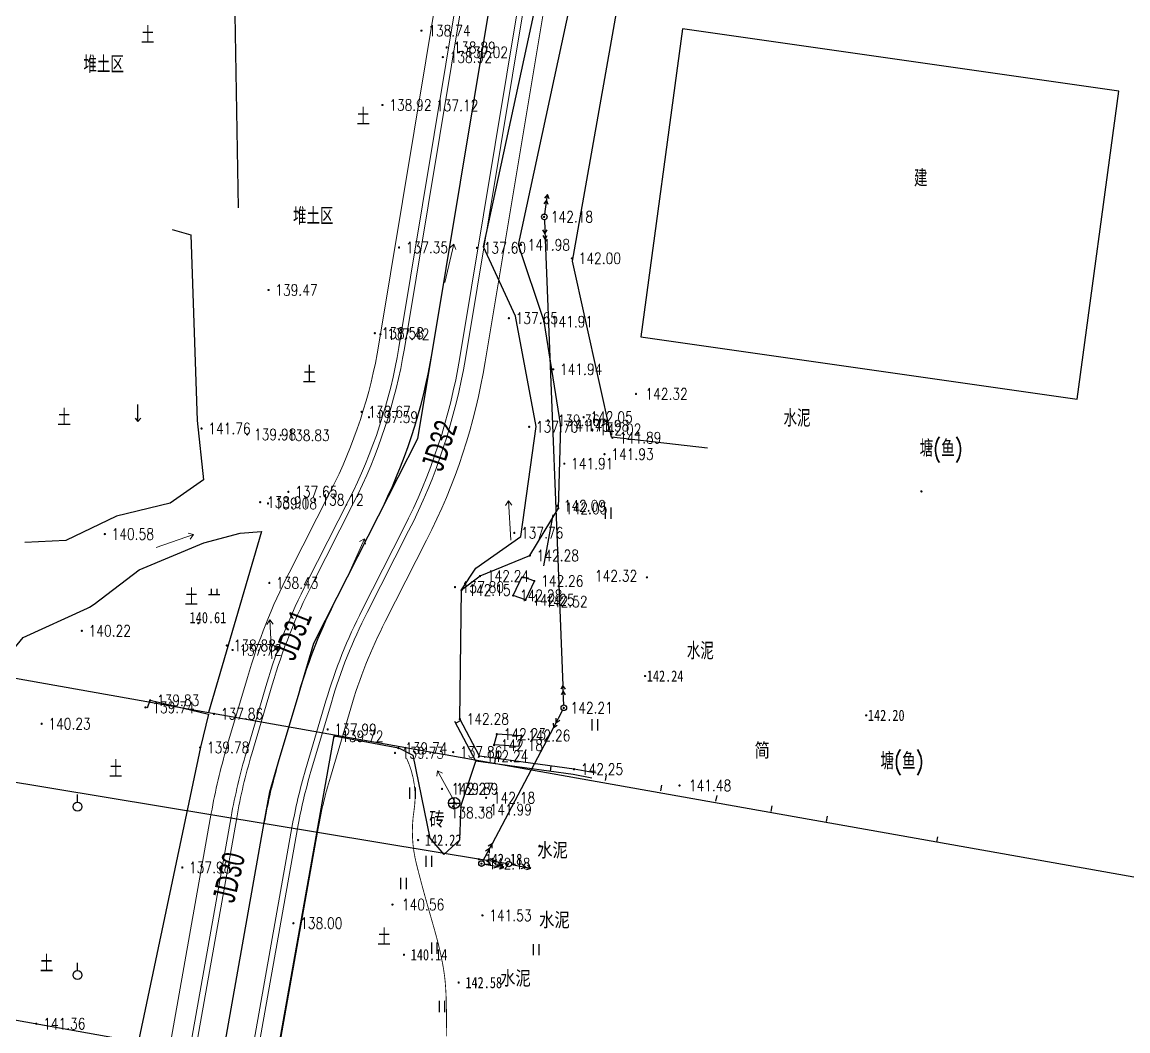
# Model space of a CAD drawing. Extents: x 529262 to 576451, y 2694391 to 2717535.
# Drawn here: x 562903.6 to 563002.1, y 2709711.1 to 2709801 of the extents above; entities that cross this region are included whole.
import ezdxf
from ezdxf.enums import TextEntityAlignment as Align
from ezdxf.xclip import XClip

# ---------------------------------------------------------------- set-up
doc = ezdxf.new("R2010")
doc.units = 0
doc.header["$XCLIPFRAME"] = 0
doc.linetypes.add('DASHED', pattern=[19.05, 12.7, -6.35])
for name, color, linetype in [('COMPONENT', 8, 'Continuous'), ('DGX', 8, 'Continuous'), ('DLSS', 4, 'Continuous'), ('DMTZ', 8, 'Continuous'), ('GCD', 8, 'Continuous'), ('GXYZ', 8, 'Continuous'), ('JMD', 8, 'Continuous'), ('PP-COM', 7, 'Continuous'), ('RD-中线', 40, 'Continuous'), ('RD-红线', 7, 'Continuous'), ('ZBTZ', 8, 'Continuous'), ('ZJ', 7, 'Continuous'), ('交点标注', 3, 'Continuous'), ('道路中线_04护管挡墙', 7, 'Continuous')]:
    doc.layers.add(name, color=color, linetype=linetype)
doc.layers.add('SXSS', color=5, linetype='Continuous', lineweight=0)
doc.styles.add('EICAD', font='fsdb_e.shx', dxfattribs={"width": 0.707, "height": 2, "bigfont": 'tjhzf.shx'})
doc.styles.add('HZ', font='rs.shx', dxfattribs={"width": 0.8, "bigfont": 'hztxt.shx'})
doc.styles.add('宋体', font='', dxfattribs={"width": 0.75})
doc.styles.get('宋体').set_extended_font_data('SimSun')
doc.linetypes.add('10421', pattern='A,2,[150,AAA.SHX,S=0.5,R=0,X=0,Y=0.5],1e-11', length=2)
doc.linetypes.add('10422', pattern='A,0.75,[150,AAA.SHX,S=0.5,R=0,X=0,Y=0.5],1.5,[177,AAA.SHX,S=1,R=0,X=0,Y=0.4],0.75', length=3)
doc.linetypes.add('1161', pattern='A,0,[149,AAA.SHX,S=0.15,R=0,X=0,Y=0],-1.6', length=1.6)

# ---------------------------------------------------------------- blocks, each defined once
blk = doc.blocks.new('A$C19FD0107')
at = {"layer": 'RD-中线', "color": 8, "linetype": 'Continuous'}
blk.add_lwpolyline([(-5280.166, 15276.46), (-7574.885, 15234.775, -0.04855), (-7632.827, 15239.353), (-9762.366, 15617.812)], format="xyb", dxfattribs=at)
at = {"layer": 'RD-红线', "color": 8, "linetype": 'Continuous', "flags": 128}
blk.add_lwpolyline([(-8162.672, 15363.987), (-7932.711, 15323.119)], dxfattribs=at)
blk = doc.blocks.new('GC200')
at = {"linetype": 'Continuous', "const_width": 0.2, "flags": 128}
blk.add_lwpolyline([(-0.1, 0, 1), (0.1, 0, 1)], format="xyb", close=True, dxfattribs=at)
blk = doc.blocks.new('gc170')
at = {"color": 8, "linetype": 'Continuous'}
blk.add_circle((0, 0), 0.5, dxfattribs=at)
blk = doc.blocks.new('gc013a')
at = {"linetype": 'Continuous'}
blk.add_line((0.5, 0), (4, 0), dxfattribs=at)
at = {"linetype": 'Continuous', "flags": 128}
for points in [[(2.31, -0.4), (3, 0), (2.31, 0.4)], [(3.31, -0.4), (4, 0), (3.31, 0.4)]]:
    blk.add_lwpolyline(points, dxfattribs=at)
blk = doc.blocks.new('gc086')
at = {"color": 8}
for p, q in [((0, 0), (7, 0)), ((7, 0), (6.18, 0.57)), ((7, 0), (6.18, -0.57))]:
    blk.add_line(p, q, dxfattribs=at)
blk = doc.blocks.new('gc121')
at = {"color": 8}
for p, q in [((-0.5, -1), (-0.5, 1)), ((0.5, -1), (0.5, 1))]:
    blk.add_line(p, q, dxfattribs=at)
blk = doc.blocks.new('gc120')
at = {"color": 8}
for p, q in [((0, 0), (0, 3)), ((-0.5, 0.6), (0, 0)), ((0, 0), (0.5, 0.6))]:
    blk.add_line(p, q, dxfattribs=at)
blk = doc.blocks.new('gc119')
at = {"color": 8}
for p, q in [((-1, 0), (1, 0)), ((-0.5, 1), (-0.5, 0)), ((0.5, 1), (0.5, 0))]:
    blk.add_line(p, q, dxfattribs=at)
blk = doc.blocks.new('gc125')
at = {"color": 8}
blk.add_line((0, 0.8), (0, 2.2), dxfattribs=at)
blk.add_circle((0, 0), 0.8, dxfattribs=at)
blk = doc.blocks.new('gcbj0102')
for p, q in [((-1, 0), (1, 0)), ((0, -1), (0, 1))]:
    blk.add_line(p, q)
blk.add_circle((0, 0), 1)

msp = doc.modelspace()

# ---------------------------------------------------------------- linework, layer by layer
at = {"layer": 'DGX', "linetype": 'Continuous', "const_width": 0.075, "flags": 128}
msp.add_lwpolyline([(562941.391, 2709710.663), (562941.404, 2709711.531), (562941.407, 2709712.342), (562941.402, 2709713.096), (562941.388, 2709713.793), (562941.364, 2709714.433), (562941.332, 2709715.015), (562941.291, 2709715.541), (562941.234, 2709716.054), (562941.155, 2709716.6), (562941.054, 2709717.18), (562940.932, 2709717.792), (562940.787, 2709718.438), (562940.62, 2709719.117), (562940.431, 2709719.829), (562940.221, 2709720.574), (562940.004, 2709721.325), (562939.796, 2709722.055), (562939.596, 2709722.764), (562939.406, 2709723.452), (562939.225, 2709724.118), (562939.054, 2709724.763), (562938.891, 2709725.387), (562938.737, 2709725.99), (562938.603, 2709726.583), (562938.499, 2709727.176), (562938.426, 2709727.769), (562938.383, 2709728.364), (562938.37, 2709728.958), (562938.388, 2709729.554), (562938.436, 2709730.15), (562938.514, 2709730.746), (562938.586, 2709731.342), (562938.613, 2709731.934), (562938.597, 2709732.524), (562938.536, 2709733.111), (562938.432, 2709733.695), (562938.283, 2709734.276), (562938.09, 2709734.854), (562937.853, 2709735.43)], dxfattribs=at)
at = {"layer": 'DLSS', "color": 8, "linetype": 'Continuous', "flags": 128}
msp.add_lwpolyline([(562964.645, 2709763.025), (562956.108, 2709764.012), (562952.643, 2709779.69), (562965.773, 2709854.025), (562970.131, 2709853.271), (562970.131, 2709853.271)], dxfattribs=at)
at = {"layer": 'DMTZ', "linetype": '10421', "flags": 128}
for points in [[(562942.748, 2709750.413), (562944.033, 2709752.358), (562948.034, 2709755.181), (562949.385, 2709764.973), (562947.547, 2709774.798), (562944.706, 2709780.971), (562949.412, 2709802.792), (562949.204, 2709813.164), (562952.975, 2709826.334), (562955.147, 2709836.789), (562953.537, 2709849.16), (562944.661, 2709881.716)], [(562942.748, 2709750.413), (562944.409, 2709751.664), (562948.845, 2709753.492), (562951.375, 2709757.691), (562951.587, 2709765.035), (562950.103, 2709774.322), (562947.813, 2709781.144), (562952.418, 2709802.502), (562952.212, 2709812.772), (562955.89, 2709825.615), (562958.187, 2709836.675), (562956.474, 2709849.837), (562950.754, 2709866.908)], [(562942.609, 2709738.931), (562942.748, 2709750.413)], [(562937.132, 2709736.339), (562938.404, 2709735.685), (562939.923, 2709728.294), (562941.166, 2709726.849), (562942.584, 2709728.159), (562942.712, 2709731.255), (562944.011, 2709735.158)]]:
    msp.add_lwpolyline(points, dxfattribs=at)
at = {"layer": 'DMTZ', "linetype": '10421'}
msp.add_lwpolyline([(562916.994, 2709782.499), (562918.651, 2709782.035), (562919.22, 2709765.513), (562919.757, 2709760.209), (562916.816, 2709758.152), (562912.013, 2709756.977), (562907.503, 2709754.821), (562903.867, 2709754.628)], dxfattribs=at)
at = {"layer": 'DMTZ', "linetype": '10421', "elevation": 139.164}
msp.add_lwpolyline([(562950.088, 2709752.568), (562950.911, 2709757.09)], dxfattribs=at)
at = {"layer": 'DMTZ', "linetype": '10421'}
msp.add_lwpolyline([(562909.046, 2709680.6), (562896.866, 2709682.397), (562893.041, 2709684.013), (562888.997, 2709693.173), (562887.314, 2709698.607), (562886.202, 2709705.891), (562887.963, 2709711.875), (562895.884, 2709723.815, 0.089694), (562896.307, 2709724.796), (562898.519, 2709734.334), (562900.693, 2709742.513), (562903.715, 2709746.179), (562909.456, 2709748.798, 0.056233), (562910.033, 2709749.144), (562914.029, 2709752.199), (562919.809, 2709754.598), (562923.03, 2709755.483), (562924.937, 2709755.626), (562920.224, 2709739.5)], format="xyb", dxfattribs=at)
at = {"layer": 'DMTZ', "linetype": '10422', "flags": 128}
for points in [[(562914.797, 2709739.925), (562915.034, 2709740.595), (562920.214, 2709739.36), (562919.49, 2709736.396), (562913.201, 2709706.567)], [(562925.495, 2709704.41), (562925.821, 2709706.113), (562931.42, 2709737.41), (562937.132, 2709736.339), (562937.132, 2709736.339)]]:
    msp.add_lwpolyline(points, dxfattribs=at)
at = {"layer": 'GXYZ', "linetype": 'Continuous'}
for p, q in [((562950.2, 2709781.636), (562951.779, 2709741.915)), ((562950.924, 2709738.148), (562945.466, 2709727.813)), ((562944.984, 2709726.331), (562897.798, 2709734.115))]:
    msp.add_line(p, q, dxfattribs=at)
at = {"layer": 'JMD', "linetype": 'Continuous'}
for p, q in [((562942.686, 2709738.784), (562942.242, 2709738.553)), ((562945.752, 2709735.424), (562945.684, 2709734.929)), ((562950.706, 2709734.746), (562950.638, 2709734.25)), ((562955.637, 2709733.93), (562955.546, 2709733.438)), ((562960.553, 2709733.014), (562960.461, 2709732.523)), ((562965.468, 2709732.099), (562965.377, 2709731.607)), ((562970.384, 2709731.183), (562970.292, 2709730.692)), ((562975.299, 2709730.268), (562975.208, 2709729.776)), ((562939.887, 2709728.369), (562939.83, 2709728.612)), ((562985.13, 2709728.437), (562985.039, 2709727.945)), ((562944.019, 2709715.384), (562944.009, 2709715.134))]:
    msp.add_line(p, q, dxfattribs=at)
at = {"layer": 'JMD', "linetype": 'Continuous', "flags": 128}
for points in [[(563001.279, 2709794.824), (562962.415, 2709800.372), (562958.714, 2709772.941), (562997.578, 2709767.393)], [(562949.248, 2709751.224), (562948.459, 2709749.544), (562947.359, 2709749.929), (562948.148, 2709751.609)], [(562945.653, 2709736.606), (562945.91, 2709737.584), (562948.082, 2709737.456), (562947.825, 2709736.478)]]:
    msp.add_lwpolyline(points, close=True, dxfattribs=at)
for points in [[(562954.364, 2709733.658), (562952.704, 2709733.967), (562944.011, 2709735.158), (562942.166, 2709738.7)], [(562954.738, 2709734.097), (562952.784, 2709734.461), (562944.335, 2709735.618), (562942.609, 2709738.931)]]:
    msp.add_lwpolyline(points, dxfattribs=at)
at = {"layer": 'ZBTZ', "linetype": '1161'}
msp.add_lwpolyline([(562922.876, 2709784.44), (562922.367, 2709815.475), (562917.237, 2709816.163), (562916.164, 2709813.786), (562914.153, 2709813.642)], dxfattribs=at)
at = {"layer": '交点标注', "linetype": 'DASHED'}
for p, q in [((562938.864, 2709763.903), (562940.127, 2709771.518)), ((562935.363, 2709757.024), (562938.864, 2709763.903)), ((562929.584, 2709745.668), (562931.672, 2709749.771)), ((562928.28, 2709741.252), (562929.584, 2709745.668)), ((562925.675, 2709732.428), (562926.464, 2709735.099)), ((562925.188, 2709729.686), (562925.675, 2709732.428))]:
    msp.add_line(p, q, dxfattribs=at)
at = {"layer": '道路中线_04护管挡墙', "color": 8, "lineweight": 0}
for points in [[(562913.318, 2709690.308), (562920.462, 2709730.525, -0.027831), (562921.86, 2709736.458), (562923.677, 2709742.611, -0.045947), (562927.394, 2709751.948), (562931.085, 2709759.201, 0.076735), (562935.392, 2709772.303), (562941.69, 2709810.265, 0.011542), (562941.984, 2709812.33), (562944.302, 2709831.846, 0.105391), (562942.576, 2709850.612), (562938.311, 2709864.313, -0.061824), (562935.917, 2709877.599), (562934.62, 2709901.246, -0.040068)], [(562915.091, 2709689.993), (562922.234, 2709730.21, -0.027831), (562923.586, 2709735.949), (562925.403, 2709742.101, -0.045947), (562928.999, 2709751.132), (562932.689, 2709758.384, 0.076735), (562937.168, 2709772.009), (562943.466, 2709809.97, 0.011542), (562943.771, 2709812.118), (562946.09, 2709831.634, 0.105391), (562944.294, 2709851.147), (562940.029, 2709864.848, -0.061824), (562937.714, 2709877.698), (562936.417, 2709901.345, -0.040068)], [(562915.583, 2709689.906), (562922.726, 2709730.123, -0.027831), (562924.066, 2709735.807), (562925.882, 2709741.96, -0.045947), (562929.444, 2709750.905), (562933.135, 2709758.158, 0.076735), (562937.661, 2709771.927), (562943.959, 2709809.888, 0.011542), (562944.268, 2709812.059), (562946.586, 2709831.575, 0.105391), (562944.772, 2709851.296), (562940.507, 2709864.997, -0.061824), (562938.213, 2709877.725), (562936.916, 2709901.372, -0.040068)], [(562920.506, 2709689.032), (562927.649, 2709729.248, -0.027831), (562928.861, 2709734.391), (562930.678, 2709740.544, -0.045947), (562933.9, 2709748.637), (562937.591, 2709755.89, 0.076735), (562942.594, 2709771.109), (562948.892, 2709809.07, 0.011542), (562949.233, 2709811.469), (562951.551, 2709830.985, 0.105391), (562949.546, 2709852.782), (562945.281, 2709866.483, -0.061824), (562943.206, 2709877.999), (562941.909, 2709901.646, -0.040068)], [(562920.998, 2709688.944), (562928.142, 2709729.161, -0.027831), (562929.341, 2709734.25), (562931.157, 2709740.402, -0.045947), (562934.346, 2709748.411), (562938.037, 2709755.663, 0.076735), (562943.087, 2709771.027), (562949.385, 2709808.988, 0.011542), (562949.729, 2709811.41), (562952.048, 2709830.926, 0.105391), (562950.023, 2709852.931), (562945.758, 2709866.631, -0.061824), (562943.705, 2709878.026), (562942.408, 2709901.674, -0.040068)], [(562922.77, 2709688.629), (562929.914, 2709728.846, -0.027831), (562931.067, 2709733.74), (562932.884, 2709739.893, -0.045947), (562935.95, 2709747.594), (562939.641, 2709754.847, 0.076735), (562944.863, 2709770.732), (562951.161, 2709808.693, 0.011542), (562951.517, 2709811.198), (562953.835, 2709830.714, 0.105391), (562951.742, 2709853.466), (562947.477, 2709867.166, -0.061824), (562945.502, 2709878.125), (562944.205, 2709901.772, -0.040068)]]:
    msp.add_lwpolyline(points, format="xyb", dxfattribs=at)
at = {"layer": '道路中线_04护管挡墙', "color": 1}
msp.add_lwpolyline([(562918.044, 2709689.469), (562925.188, 2709729.686, -0.027831), (562926.464, 2709735.099), (562928.28, 2709741.252, -0.045947), (562931.672, 2709749.771), (562935.363, 2709757.024, 0.076735), (562940.127, 2709771.518), (562946.425, 2709809.479, 0.011542), (562946.75, 2709811.764), (562949.069, 2709831.28, 0.105391), (562947.159, 2709852.039), (562942.894, 2709865.74, -0.061824), (562940.71, 2709877.862), (562939.413, 2709901.509, -0.040068)], format="xyb", dxfattribs=at)

# ---------------------------------------------------------------- block references
at = {"layer": 'COMPONENT', "linetype": 'Continuous', "xscale": 0.5, "yscale": 0.5}
msp.add_blockref('gcbj0102', (562942.092, 2709731.426), dxfattribs=at)
at = {"layer": 'GCD', "color": 3, "linetype": 'Continuous'}
ref = msp.add_blockref('GC200', (562939.18, 2709800.22, 138.742), dxfattribs=dict(at, xscale=0.5, yscale=0.5, zscale=0.5))
ref.add_attrib('height', '138.74', dxfattribs={"linetype": 'Continuous', "height": 1, "style": 'HZ', "width": 0.8}).set_placement((562939.78, 2709800.22, 138.742), align=Align.MIDDLE_LEFT)
ref = msp.add_blockref('GC200', (562941.424, 2709798.722, 138.894), dxfattribs=dict(at, xscale=0.5, yscale=0.5, zscale=0.5))
ref.add_attrib('height', '138.89', dxfattribs={"linetype": 'Continuous', "height": 1, "style": 'HZ', "width": 0.8}).set_placement((562942.024, 2709798.722, 138.894), align=Align.MIDDLE_LEFT)
ref = msp.add_blockref('GC200', (562942.52, 2709798.294, 137.024), dxfattribs=dict(at, xscale=0.5, yscale=0.5, zscale=0.5))
ref.add_attrib('height', '137.02', dxfattribs={"linetype": 'Continuous', "height": 1, "style": 'HZ', "width": 0.8}).set_placement((562943.12, 2709798.294, 137.024), align=Align.MIDDLE_LEFT)
ref = msp.add_blockref('GC200', (562941.084, 2709797.868, 138.92), dxfattribs=dict(at, xscale=0.5, yscale=0.5, zscale=0.5))
ref.add_attrib('height', '138.92', dxfattribs={"linetype": 'Continuous', "height": 1, "style": 'HZ', "width": 0.8}).set_placement((562941.684, 2709797.868, 138.92), align=Align.MIDDLE_LEFT)
ref = msp.add_blockref('GC200', (562935.707, 2709793.599, 138.916), dxfattribs=dict(at, xscale=0.5, yscale=0.5, zscale=0.5))
ref.add_attrib('height', '138.92', dxfattribs={"linetype": 'Continuous', "height": 1, "style": 'HZ', "width": 0.8}).set_placement((562936.307, 2709793.599, 138.916), align=Align.MIDDLE_LEFT)
at = {"layer": 'GCD', "linetype": 'Continuous'}
ref = msp.add_blockref('GC200', (562939.873, 2709793.558, 137.12), dxfattribs=dict(at, xscale=0.5, yscale=0.5, zscale=0.5))
ref.add_attrib('height', '137.12', dxfattribs={"linetype": 'Continuous', "height": 1, "style": 'HZ', "width": 0.8}).set_placement((562940.473, 2709793.558, 137.12), align=Align.MIDDLE_LEFT)
at = {"layer": 'GCD', "color": 3, "linetype": 'Continuous'}
ref = msp.add_blockref('GC200', (562950.097, 2709783.638, 142.184), dxfattribs=dict(at, xscale=0.5, yscale=0.5, zscale=0.5))
ref.add_attrib('height', '142.18', dxfattribs={"linetype": 'Continuous', "height": 1, "style": 'HZ', "width": 0.8}).set_placement((562950.697, 2709783.638, 142.184), align=Align.MIDDLE_LEFT)
at = {"layer": 'GCD', "linetype": 'Continuous'}
ref = msp.add_blockref('GC200', (562937.183, 2709780.91, 137.35), dxfattribs=dict(at, xscale=0.5, yscale=0.5, zscale=0.5))
ref.add_attrib('height', '137.35', dxfattribs={"linetype": 'Continuous', "height": 1, "style": 'HZ', "width": 0.8}).set_placement((562937.783, 2709780.91, 137.35), align=Align.MIDDLE_LEFT)
ref = msp.add_blockref('GC200', (562944.125, 2709780.877, 137.6), dxfattribs=dict(at, xscale=0.5, yscale=0.5, zscale=0.5))
ref.add_attrib('height', '137.60', dxfattribs={"linetype": 'Continuous', "height": 1, "style": 'HZ', "width": 0.8}).set_placement((562944.725, 2709780.877, 137.6), align=Align.MIDDLE_LEFT)
at = {"layer": 'GCD', "color": 3, "linetype": 'Continuous'}
ref = msp.add_blockref('GC200', (562948.038, 2709781.143, 141.98), dxfattribs=dict(at, xscale=0.5, yscale=0.5, zscale=0.5))
ref.add_attrib('height', '141.98', dxfattribs={"linetype": 'Continuous', "height": 1, "style": 'HZ', "width": 0.8}).set_placement((562948.638, 2709781.143, 141.98), align=Align.MIDDLE_LEFT)
ref = msp.add_blockref('GC200', (562952.578, 2709779.944, 141.998), dxfattribs=dict(at, xscale=0.5, yscale=0.5, zscale=0.5))
ref.add_attrib('height', '142.00', dxfattribs={"linetype": 'Continuous', "height": 1, "style": 'HZ', "width": 0.8}).set_placement((562953.178, 2709779.944, 141.998), align=Align.MIDDLE_LEFT)
ref = msp.add_blockref('GC200', (562925.563, 2709777.124, 139.468), dxfattribs=dict(at, xscale=0.5, yscale=0.5, zscale=0.5))
ref.add_attrib('height', '139.47', dxfattribs={"linetype": 'Continuous', "height": 1, "style": 'HZ', "width": 0.8}).set_placement((562926.163, 2709777.124, 139.468), align=Align.MIDDLE_LEFT)
at = {"layer": 'GCD', "linetype": 'Continuous'}
ref = msp.add_blockref('GC200', (562946.967, 2709774.612, 137.65), dxfattribs=dict(at, xscale=0.5, yscale=0.5, zscale=0.5))
ref.add_attrib('height', '137.65', dxfattribs={"linetype": 'Continuous', "height": 1, "style": 'HZ', "width": 0.8}).set_placement((562947.567, 2709774.612, 137.65), align=Align.MIDDLE_LEFT)
at = {"layer": 'GCD', "color": 3, "linetype": 'Continuous'}
ref = msp.add_blockref('GC200', (562950.091, 2709774.306, 141.911), dxfattribs=dict(at, xscale=0.5, yscale=0.5, zscale=0.5))
ref.add_attrib('height', '141.91', dxfattribs={"linetype": 'Continuous', "height": 1, "style": 'HZ', "width": 0.8}).set_placement((562950.691, 2709774.306, 141.911), align=Align.MIDDLE_LEFT)
ref = msp.add_blockref('GC200', (562935.026, 2709773.278, 138.581), dxfattribs=dict(at, xscale=0.5, yscale=0.5, zscale=0.5))
ref.add_attrib('height', '138.58', dxfattribs={"linetype": 'Continuous', "height": 1, "style": 'HZ', "width": 0.8}).set_placement((562935.626, 2709773.278, 138.581), align=Align.MIDDLE_LEFT)
at = {"layer": 'GCD', "linetype": 'Continuous'}
ref = msp.add_blockref('GC200', (562935.525, 2709773.179, 137.42), dxfattribs=dict(at, xscale=0.5, yscale=0.5, zscale=0.5))
ref.add_attrib('height', '137.42', dxfattribs={"linetype": 'Continuous', "height": 1, "style": 'HZ', "width": 0.8}).set_placement((562936.125, 2709773.179, 137.42), align=Align.MIDDLE_LEFT)
at = {"layer": 'GCD', "color": 3, "linetype": 'Continuous'}
ref = msp.add_blockref('GC200', (562950.912, 2709770.063, 141.941), dxfattribs=dict(at, xscale=0.5, yscale=0.5, zscale=0.5))
ref.add_attrib('height', '141.94', dxfattribs={"linetype": 'Continuous', "height": 1, "style": 'HZ', "width": 0.8}).set_placement((562951.512, 2709770.063, 141.941), align=Align.MIDDLE_LEFT)
at = {"layer": 'GCD', "linetype": 'Continuous', "xscale": 0.5, "yscale": 0.5}
for p in [(562958.285, 2709767.869, 142.323), (562950.451, 2709765.514, 139.359), (562959.259, 2709751.531, 142.322), (562949.36, 2709749.368, 142.522), (562941.013, 2709732.692, 142.27), (562949.702, 2709727.624, 142.252), (562936.599, 2709722.389, 140.556)]:
    msp.add_blockref('GC200', p, dxfattribs=at)
at = {"layer": 'GCD', "color": 3, "linetype": 'Continuous'}
ref = msp.add_blockref('GC200', (562933.85, 2709766.266, 138.673), dxfattribs=dict(at, xscale=0.5, yscale=0.5, zscale=0.5))
ref.add_attrib('height', '138.67', dxfattribs={"linetype": 'Continuous', "height": 1, "style": 'HZ', "width": 0.8}).set_placement((562934.45, 2709766.266, 138.673), align=Align.MIDDLE_LEFT)
ref = msp.add_blockref('GC200', (562934.508, 2709765.792, 137.588), dxfattribs=dict(at, xscale=0.5, yscale=0.5, zscale=0.5))
ref.add_attrib('height', '137.59', dxfattribs={"linetype": 'Continuous', "height": 1, "style": 'HZ', "width": 0.8}).set_placement((562935.108, 2709765.792, 137.588), align=Align.MIDDLE_LEFT)
ref = msp.add_blockref('GC200', (562953.626, 2709765.796, 142.052), dxfattribs=dict(at, xscale=0.5, yscale=0.5, zscale=0.5))
ref.add_attrib('height', '142.05', dxfattribs={"linetype": 'Continuous', "height": 1, "style": 'HZ', "width": 0.8}).set_placement((562954.226, 2709765.796, 142.052), align=Align.MIDDLE_LEFT)
ref = msp.add_blockref('GC200', (562919.6, 2709764.787, 141.761), dxfattribs=dict(at, xscale=0.5, yscale=0.5, zscale=0.5))
ref.add_attrib('height', '141.76', dxfattribs={"linetype": 'Continuous', "height": 1, "style": 'HZ', "width": 0.8}).set_placement((562920.2, 2709764.787, 141.761), align=Align.MIDDLE_LEFT)
at = {"layer": 'GCD', "linetype": 'Continuous'}
ref = msp.add_blockref('GC200', (562948.771, 2709764.932, 137.7), dxfattribs=dict(at, xscale=0.5, yscale=0.5, zscale=0.5))
ref.add_attrib('height', '137.70', dxfattribs={"linetype": 'Continuous', "height": 1, "style": 'HZ', "width": 0.8}).set_placement((562949.371, 2709764.932, 137.7), align=Align.MIDDLE_LEFT)
at = {"layer": 'GCD', "color": 3, "linetype": 'Continuous'}
ref = msp.add_blockref('GC200', (562951.581, 2709765.029, 141.754), dxfattribs=dict(at, xscale=0.5, yscale=0.5, zscale=0.5))
ref.add_attrib('height', '141.75', dxfattribs={"linetype": 'Continuous', "height": 1, "style": 'HZ', "width": 0.8}).set_placement((562952.181, 2709765.029, 141.754), align=Align.MIDDLE_LEFT)
ref = msp.add_blockref('GC200', (562953.317, 2709765.043, 141.979), dxfattribs=dict(at, xscale=0.5, yscale=0.5, zscale=0.5))
ref.add_attrib('height', '141.98', dxfattribs={"linetype": 'Continuous', "height": 1, "style": 'HZ', "width": 0.8}).set_placement((562953.917, 2709765.043, 141.979), align=Align.MIDDLE_LEFT)
ref = msp.add_blockref('GC200', (562954.393, 2709764.693, 142.021), dxfattribs=dict(at, xscale=0.5, yscale=0.5, zscale=0.5))
ref.add_attrib('height', '142.02', dxfattribs={"linetype": 'Continuous', "height": 1, "style": 'HZ', "width": 0.8}).set_placement((562954.993, 2709764.693, 142.021), align=Align.MIDDLE_LEFT)
at = {"layer": 'GCD', "linetype": 'Continuous'}
ref = msp.add_blockref('GC200', (562923.663, 2709764.262, 139.984), dxfattribs=dict(at, xscale=0.5, yscale=0.5, zscale=0.5))
ref.add_attrib('height', '139.98', dxfattribs={"linetype": 'Continuous', "height": 1, "style": 'HZ', "width": 0.8}).set_placement((562924.263, 2709764.262, 139.984), align=Align.MIDDLE_LEFT)
at = {"layer": 'GCD', "color": 3, "linetype": 'Continuous'}
ref = msp.add_blockref('GC200', (562926.645, 2709764.185, 138.833), dxfattribs=dict(at, xscale=0.5, yscale=0.5, zscale=0.5))
ref.add_attrib('height', '138.83', dxfattribs={"linetype": 'Continuous', "height": 1, "style": 'HZ', "width": 0.8}).set_placement((562927.245, 2709764.185, 138.833), align=Align.MIDDLE_LEFT)
ref = msp.add_blockref('GC200', (562956.181, 2709763.968, 141.893), dxfattribs=dict(at, xscale=0.5, yscale=0.5, zscale=0.5))
ref.add_attrib('height', '141.89', dxfattribs={"linetype": 'Continuous', "height": 1, "style": 'HZ', "width": 0.8}).set_placement((562956.781, 2709763.968, 141.893), align=Align.MIDDLE_LEFT)
ref = msp.add_blockref('GC200', (562951.904, 2709761.657, 141.905), dxfattribs=dict(at, xscale=0.5, yscale=0.5, zscale=0.5))
ref.add_attrib('height', '141.91', dxfattribs={"linetype": 'Continuous', "height": 1, "style": 'HZ', "width": 0.8}).set_placement((562952.504, 2709761.657, 141.905), align=Align.MIDDLE_LEFT)
ref = msp.add_blockref('GC200', (562955.485, 2709762.505, 141.932), dxfattribs=dict(at, xscale=0.5, yscale=0.5, zscale=0.5))
ref.add_attrib('height', '141.93', dxfattribs={"linetype": 'Continuous', "height": 1, "style": 'HZ', "width": 0.8}).set_placement((562956.085, 2709762.505, 141.932), align=Align.MIDDLE_LEFT)
at = {"layer": 'GCD', "linetype": 'Continuous'}
ref = msp.add_blockref('GC200', (562927.328, 2709759.149, 137.65), dxfattribs=dict(at, xscale=0.5, yscale=0.5, zscale=0.5))
ref.add_attrib('height', '137.65', dxfattribs={"linetype": 'Continuous', "height": 1, "style": 'HZ', "width": 0.8}).set_placement((562927.928, 2709759.149, 137.65), align=Align.MIDDLE_LEFT)
at = {"layer": 'GCD', "linetype": 'Continuous', "xscale": 0.5, "yscale": 0.5, "zscale": 0.5}
for p in [(562983.7, 2709759.187, 141.482), (562962.155, 2709732.997, 141.482)]:
    msp.add_blockref('GC200', p, dxfattribs=at)
at = {"layer": 'GCD', "color": 3, "linetype": 'Continuous'}
ref = msp.add_blockref('GC200', (562924.821, 2709758.227, 138.914), dxfattribs=dict(at, xscale=0.5, yscale=0.5, zscale=0.5))
ref.add_attrib('height', '138.91', dxfattribs={"linetype": 'Continuous', "height": 1, "style": 'HZ', "width": 0.8}).set_placement((562925.421, 2709758.227, 138.914), align=Align.MIDDLE_LEFT)
ref = msp.add_blockref('GC200', (562925.513, 2709758.115, 139.079), dxfattribs=dict(at, xscale=0.5, yscale=0.5, zscale=0.5))
ref.add_attrib('height', '139.08', dxfattribs={"linetype": 'Continuous', "height": 1, "style": 'HZ', "width": 0.8}).set_placement((562926.113, 2709758.115, 139.079), align=Align.MIDDLE_LEFT)
at = {"layer": 'GCD', "linetype": 'Continuous'}
ref = msp.add_blockref('GC200', (562929.67, 2709758.439, 138.123), dxfattribs=dict(at, xscale=0.5, yscale=0.5, zscale=0.5))
ref.add_attrib('height', '138.12', dxfattribs={"linetype": 'Continuous', "height": 1, "style": 'HZ', "width": 0.8}).set_placement((562930.27, 2709758.439, 138.123), align=Align.MIDDLE_LEFT)
at = {"layer": 'GCD', "color": 3, "linetype": 'Continuous'}
ref = msp.add_blockref('GC200', (562951.245, 2709757.907, 142.088), dxfattribs=dict(at, xscale=0.5, yscale=0.5, zscale=0.5))
ref.add_attrib('height', '142.09', dxfattribs={"linetype": 'Continuous', "height": 1, "style": 'HZ', "width": 0.8}).set_placement((562951.845, 2709757.907, 142.088), align=Align.MIDDLE_LEFT)
ref = msp.add_blockref('GC200', (562951.363, 2709757.675, 142.045), dxfattribs=dict(at, xscale=0.5, yscale=0.5, zscale=0.5))
ref.add_attrib('height', '142.05', dxfattribs={"linetype": 'Continuous', "height": 1, "style": 'HZ', "width": 0.8}).set_placement((562951.963, 2709757.675, 142.045), align=Align.MIDDLE_LEFT)
at = {"layer": 'GCD', "linetype": 'Continuous'}
ref = msp.add_blockref('GC200', (562910.986, 2709755.389, 140.582), dxfattribs=dict(at, xscale=0.5, yscale=0.5, zscale=0.5))
ref.add_attrib('height', '140.58', dxfattribs={"linetype": 'Continuous', "height": 1, "style": 'HZ', "width": 0.8}).set_placement((562911.586, 2709755.389, 140.582), align=Align.MIDDLE_LEFT)
ref = msp.add_blockref('GC200', (562947.447, 2709755.494, 137.76), dxfattribs=dict(at, xscale=0.5, yscale=0.5, zscale=0.5))
ref.add_attrib('height', '137.76', dxfattribs={"linetype": 'Continuous', "height": 1, "style": 'HZ', "width": 0.8}).set_placement((562948.047, 2709755.494, 137.76), align=Align.MIDDLE_LEFT)
at = {"layer": 'GCD', "color": 3, "linetype": 'Continuous'}
ref = msp.add_blockref('GC200', (562948.833, 2709753.476, 142.275), dxfattribs=dict(at, xscale=0.5, yscale=0.5, zscale=0.5))
ref.add_attrib('height', '142.28', dxfattribs={"linetype": 'Continuous', "height": 1, "style": 'HZ', "width": 0.8}).set_placement((562949.433, 2709753.476, 142.275), align=Align.MIDDLE_LEFT)
ref = msp.add_blockref('GC200', (562925.633, 2709751.037, 138.425), dxfattribs=dict(at, xscale=0.5, yscale=0.5, zscale=0.5))
ref.add_attrib('height', '138.43', dxfattribs={"linetype": 'Continuous', "height": 1, "style": 'HZ', "width": 0.8}).set_placement((562926.233, 2709751.037, 138.425), align=Align.MIDDLE_LEFT)
ref = msp.add_blockref('GC200', (562944.397, 2709751.648, 142.235), dxfattribs=dict(at, xscale=0.5, yscale=0.5, zscale=0.5))
ref.add_attrib('height', '142.24', dxfattribs={"linetype": 'Continuous', "height": 1, "style": 'HZ', "width": 0.8}).set_placement((562944.997, 2709751.648, 142.235), align=Align.MIDDLE_LEFT)
ref = msp.add_blockref('GC200', (562949.236, 2709751.208, 142.264), dxfattribs=dict(at, xscale=0.5, yscale=0.5, zscale=0.5))
ref.add_attrib('height', '142.26', dxfattribs={"linetype": 'Continuous', "height": 1, "style": 'HZ', "width": 0.8}).set_placement((562949.836, 2709751.208, 142.264), align=Align.MIDDLE_LEFT)
at = {"layer": 'GCD', "linetype": 'Continuous'}
ref = msp.add_blockref('GC200', (562942.167, 2709750.666, 137.8), dxfattribs=dict(at, xscale=0.5, yscale=0.5, zscale=0.5))
ref.add_attrib('height', '137.80', dxfattribs={"linetype": 'Continuous', "height": 1, "style": 'HZ', "width": 0.8}).set_placement((562942.767, 2709750.666, 137.8), align=Align.MIDDLE_LEFT)
at = {"layer": 'GCD', "color": 3, "linetype": 'Continuous'}
ref = msp.add_blockref('GC200', (562942.745, 2709750.394, 142.148), dxfattribs=dict(at, xscale=0.5, yscale=0.5, zscale=0.5))
ref.add_attrib('height', '142.15', dxfattribs={"linetype": 'Continuous', "height": 1, "style": 'HZ', "width": 0.8}).set_placement((562943.345, 2709750.394, 142.148), align=Align.MIDDLE_LEFT)
ref = msp.add_blockref('GC200', (562947.347, 2709749.913, 142.278), dxfattribs=dict(at, xscale=0.5, yscale=0.5, zscale=0.5))
ref.add_attrib('height', '142.28', dxfattribs={"linetype": 'Continuous', "height": 1, "style": 'HZ', "width": 0.8}).set_placement((562947.947, 2709749.913, 142.278), align=Align.MIDDLE_LEFT)
ref = msp.add_blockref('GC200', (562948.447, 2709749.528, 142.252), dxfattribs=dict(at, xscale=0.5, yscale=0.5, zscale=0.5))
ref.add_attrib('height', '142.25', dxfattribs={"linetype": 'Continuous', "height": 1, "style": 'HZ', "width": 0.8}).set_placement((562949.047, 2709749.528, 142.252), align=Align.MIDDLE_LEFT)
at = {"layer": 'GCD', "linetype": 'Continuous'}
ref = msp.add_blockref('GC200', (562919.305, 2709747.45, 140.61), dxfattribs=dict(at, xscale=0.5, yscale=0.5, zscale=0.5))
ref.add_attrib('height', '140.61', dxfattribs={"linetype": 'Continuous', "height": 1, "style": '宋体', "width": 0.8}).set_placement((562918.533, 2709747.948, 140.61), align=Align.MIDDLE_LEFT)
at = {"layer": 'GCD', "color": 3, "linetype": 'Continuous'}
ref = msp.add_blockref('GC200', (562908.939, 2709746.77, 140.216), dxfattribs=dict(at, xscale=0.5, yscale=0.5, zscale=0.5))
ref.add_attrib('height', '140.22', dxfattribs={"linetype": 'Continuous', "height": 1, "style": 'HZ', "width": 0.8}).set_placement((562909.539, 2709746.77, 140.216), align=Align.MIDDLE_LEFT)
ref = msp.add_blockref('GC200', (562921.846, 2709745.468, 138.875), dxfattribs=dict(at, xscale=0.5, yscale=0.5, zscale=0.5))
ref.add_attrib('height', '138.88', dxfattribs={"linetype": 'Continuous', "height": 1, "style": 'HZ', "width": 0.8}).set_placement((562922.446, 2709745.468, 138.875), align=Align.MIDDLE_LEFT)
at = {"layer": 'GCD', "linetype": 'Continuous'}
ref = msp.add_blockref('GC200', (562922.358, 2709745.066, 137.72), dxfattribs=dict(at, xscale=0.5, yscale=0.5, zscale=0.5))
ref.add_attrib('height', '137.72', dxfattribs={"linetype": 'Continuous', "height": 1, "style": 'HZ', "width": 0.8}).set_placement((562922.958, 2709745.066, 137.72), align=Align.MIDDLE_LEFT)
ref = msp.add_blockref('GC200', (562959.095, 2709742.744, 142.24), dxfattribs=dict(at, xscale=0.5, yscale=0.5, zscale=0.5))
ref.add_attrib('height', '142.24', dxfattribs={"linetype": 'Continuous', "height": 1, "style": '宋体', "width": 0.8}).set_placement((562959.245, 2709742.744, 142.24), align=Align.MIDDLE_LEFT)
at = {"layer": 'GCD', "color": 3, "linetype": 'Continuous'}
ref = msp.add_blockref('GC200', (562915.022, 2709740.579, 139.831), dxfattribs=dict(at, xscale=0.5, yscale=0.5, zscale=0.5))
ref.add_attrib('height', '139.83', dxfattribs={"linetype": 'Continuous', "height": 1, "style": 'HZ', "width": 0.8}).set_placement((562915.622, 2709740.579, 139.831), align=Align.MIDDLE_LEFT)
ref = msp.add_blockref('GC200', (562914.607, 2709739.952, 139.742), dxfattribs=dict(at, xscale=0.5, yscale=0.5, zscale=0.5))
ref.add_attrib('height', '139.74', dxfattribs={"linetype": 'Continuous', "height": 1, "style": 'HZ', "width": 0.8}).set_placement((562915.207, 2709739.952, 139.742), align=Align.MIDDLE_LEFT)
at = {"layer": 'GCD', "linetype": 'Continuous'}
ref = msp.add_blockref('GC200', (562920.715, 2709739.373, 137.86), dxfattribs=dict(at, xscale=0.5, yscale=0.5, zscale=0.5))
ref.add_attrib('height', '137.86', dxfattribs={"linetype": 'Continuous', "height": 1, "style": 'HZ', "width": 0.8}).set_placement((562921.315, 2709739.373, 137.86), align=Align.MIDDLE_LEFT)
at = {"layer": 'GCD', "color": 3, "linetype": 'Continuous'}
ref = msp.add_blockref('GC200', (562951.852, 2709739.908, 142.209), dxfattribs=dict(at, xscale=0.5, yscale=0.5, zscale=0.5))
ref.add_attrib('height', '142.21', dxfattribs={"linetype": 'Continuous', "height": 1, "style": 'HZ', "width": 0.8}).set_placement((562952.452, 2709739.908, 142.209), align=Align.MIDDLE_LEFT)
at = {"layer": 'GCD', "linetype": 'Continuous'}
ref = msp.add_blockref('GC200', (562978.787, 2709739.245, 142.2), dxfattribs=dict(at, xscale=0.5, yscale=0.5, zscale=0.5))
ref.add_attrib('height', '142.20', dxfattribs={"linetype": 'Continuous', "height": 1, "style": '宋体', "width": 0.8}).set_placement((562978.937, 2709739.245, 142.2), align=Align.MIDDLE_LEFT)
at = {"layer": 'GCD', "color": 3, "linetype": 'Continuous'}
ref = msp.add_blockref('GC200', (562905.357, 2709738.49, 140.227), dxfattribs=dict(at, xscale=0.5, yscale=0.5, zscale=0.5))
ref.add_attrib('height', '140.23', dxfattribs={"linetype": 'Continuous', "height": 1, "style": 'HZ', "width": 0.8}).set_placement((562905.957, 2709738.49, 140.227), align=Align.MIDDLE_LEFT)
ref = msp.add_blockref('GC200', (562942.597, 2709738.915, 142.282), dxfattribs=dict(at, xscale=0.5, yscale=0.5, zscale=0.5))
ref.add_attrib('height', '142.28', dxfattribs={"linetype": 'Continuous', "height": 1, "style": 'HZ', "width": 0.8}).set_placement((562943.197, 2709738.915, 142.282), align=Align.MIDDLE_LEFT)
ref = msp.add_blockref('GC200', (562930.83, 2709737.989, 137.99), dxfattribs=dict(at, xscale=0.5, yscale=0.5, zscale=0.5))
ref.add_attrib('height', '137.99', dxfattribs={"linetype": 'Continuous', "height": 1, "style": 'HZ', "width": 0.8}).set_placement((562931.43, 2709737.989, 137.99), align=Align.MIDDLE_LEFT)
ref = msp.add_blockref('GC200', (562931.429, 2709737.376, 139.718), dxfattribs=dict(at, xscale=0.5, yscale=0.5, zscale=0.5))
ref.add_attrib('height', '139.72', dxfattribs={"linetype": 'Continuous', "height": 1, "style": 'HZ', "width": 0.8}).set_placement((562932.029, 2709737.376, 139.718), align=Align.MIDDLE_LEFT)
ref = msp.add_blockref('GC200', (562945.898, 2709737.568, 142.23), dxfattribs=dict(at, xscale=0.5, yscale=0.5, zscale=0.5))
ref.add_attrib('height', '142.23', dxfattribs={"linetype": 'Continuous', "height": 1, "style": 'HZ', "width": 0.8}).set_placement((562946.498, 2709737.568, 142.23), align=Align.MIDDLE_LEFT)
ref = msp.add_blockref('GC200', (562948.07, 2709737.44, 142.257), dxfattribs=dict(at, xscale=0.5, yscale=0.5, zscale=0.5))
ref.add_attrib('height', '142.26', dxfattribs={"linetype": 'Continuous', "height": 1, "style": 'HZ', "width": 0.8}).set_placement((562948.67, 2709737.44, 142.257), align=Align.MIDDLE_LEFT)
ref = msp.add_blockref('GC200', (562919.478, 2709736.38, 139.783), dxfattribs=dict(at, xscale=0.5, yscale=0.5, zscale=0.5))
ref.add_attrib('height', '139.78', dxfattribs={"linetype": 'Continuous', "height": 1, "style": 'HZ', "width": 0.8}).set_placement((562920.078, 2709736.38, 139.783), align=Align.MIDDLE_LEFT)
ref = msp.add_blockref('GC200', (562937.12, 2709736.323, 139.735), dxfattribs=dict(at, xscale=0.5, yscale=0.5, zscale=0.5))
ref.add_attrib('height', '139.74', dxfattribs={"linetype": 'Continuous', "height": 1, "style": 'HZ', "width": 0.8}).set_placement((562937.72, 2709736.323, 139.735), align=Align.MIDDLE_LEFT)
ref = msp.add_blockref('GC200', (562945.641, 2709736.59, 142.184), dxfattribs=dict(at, xscale=0.5, yscale=0.5, zscale=0.5))
ref.add_attrib('height', '142.18', dxfattribs={"linetype": 'Continuous', "height": 1, "style": 'HZ', "width": 0.8}).set_placement((562946.241, 2709736.59, 142.184), align=Align.MIDDLE_LEFT)
ref = msp.add_blockref('GC200', (562936.824, 2709735.896, 139.728), dxfattribs=dict(at, xscale=0.5, yscale=0.5, zscale=0.5))
ref.add_attrib('height', '139.73', dxfattribs={"linetype": 'Continuous', "height": 1, "style": 'HZ', "width": 0.8}).set_placement((562937.424, 2709735.896, 139.728), align=Align.MIDDLE_LEFT)
at = {"layer": 'GCD', "linetype": 'Continuous'}
ref = msp.add_blockref('GC200', (562942.005, 2709735.971, 137.86), dxfattribs=dict(at, xscale=0.5, yscale=0.5, zscale=0.5))
ref.add_attrib('height', '137.86', dxfattribs={"linetype": 'Continuous', "height": 1, "style": 'HZ', "width": 0.8}).set_placement((562942.605, 2709735.971, 137.86), align=Align.MIDDLE_LEFT)
at = {"layer": 'GCD', "color": 3, "linetype": 'Continuous'}
ref = msp.add_blockref('GC200', (562944.323, 2709735.602, 142.238), dxfattribs=dict(at, xscale=0.5, yscale=0.5, zscale=0.5))
ref.add_attrib('height', '142.24', dxfattribs={"linetype": 'Continuous', "height": 1, "style": 'HZ', "width": 0.8}).set_placement((562944.923, 2709735.602, 142.238), align=Align.MIDDLE_LEFT)
ref = msp.add_blockref('GC200', (562952.772, 2709734.445, 142.251), dxfattribs=dict(at, xscale=0.5, yscale=0.5, zscale=0.5))
ref.add_attrib('height', '142.25', dxfattribs={"linetype": 'Continuous', "height": 1, "style": 'HZ', "width": 0.8}).set_placement((562953.372, 2709734.445, 142.251), align=Align.MIDDLE_LEFT)
ref = msp.add_blockref('GC200', (562942.046, 2709731.436, 139.891), dxfattribs=dict(at, xscale=0.5, yscale=0.5, zscale=0.5))
ref.add_attrib('height', '139.89', dxfattribs={"linetype": 'Continuous', "height": 1, "style": 'HZ', "width": 0.8}).set_placement((562942.252, 2709732.7, 139.891), align=Align.MIDDLE_LEFT)
ref = msp.add_blockref('GC200', (562944.935, 2709731.899, 142.176), dxfattribs=dict(at, xscale=0.5, yscale=0.5, zscale=0.5))
ref.add_attrib('height', '142.18', dxfattribs={"linetype": 'Continuous', "height": 1, "style": 'HZ', "width": 0.8}).set_placement((562945.535, 2709731.899, 142.176), align=Align.MIDDLE_LEFT)
ref = msp.add_blockref('GC200', (562941.992, 2709731.136, 138.382), dxfattribs=dict(at, xscale=0.5, yscale=0.5, zscale=0.5))
ref.add_attrib('height', '138.38', dxfattribs={"linetype": 'Continuous', "height": 1, "style": 'HZ', "width": 0.8}).set_placement((562941.784, 2709730.578, 138.382), align=Align.MIDDLE_LEFT)
ref = msp.add_blockref('GC200', (562944.643, 2709730.841, 141.987), dxfattribs=dict(at, xscale=0.5, yscale=0.5, zscale=0.5))
ref.add_attrib('height', '141.99', dxfattribs={"linetype": 'Continuous', "height": 1, "style": 'HZ', "width": 0.8}).set_placement((562945.243, 2709730.841, 141.987), align=Align.MIDDLE_LEFT)
at = {"layer": 'GCD', "linetype": 'Continuous'}
ref = msp.add_blockref('GC200', (562938.882, 2709728.134, 142.216), dxfattribs=dict(at, xscale=0.5, yscale=0.5, zscale=0.5))
ref.add_attrib('height', '142.22', dxfattribs={"linetype": 'Continuous', "height": 1, "style": '宋体', "width": 0.8}).set_placement((562939.482, 2709728.134, 142.216), align=Align.MIDDLE_LEFT)
ref = msp.add_blockref('GC200', (562944.293, 2709726.427, 142.181), dxfattribs=dict(at, xscale=0.5, yscale=0.5, zscale=0.5))
ref.add_attrib('height', '142.18', dxfattribs={"linetype": 'Continuous', "height": 1, "style": '宋体', "width": 0.8}).set_placement((562944.893, 2709726.427, 142.181), align=Align.MIDDLE_LEFT)
ref = msp.add_blockref('GC200', (562917.883, 2709725.693, 137.98), dxfattribs=dict(at, xscale=0.5, yscale=0.5, zscale=0.5))
ref.add_attrib('height', '137.98', dxfattribs={"linetype": 'Continuous', "height": 1, "style": 'HZ', "width": 0.8}).set_placement((562918.483, 2709725.693, 137.98), align=Align.MIDDLE_LEFT)
at = {"layer": 'GCD', "color": 3, "linetype": 'Continuous'}
ref = msp.add_blockref('GC200', (562944.519, 2709726.031, 142.183), dxfattribs=dict(at, xscale=0.5, yscale=0.5, zscale=0.5))
ref.add_attrib('height', '142.18', dxfattribs={"linetype": 'Continuous', "height": 1, "style": 'HZ', "width": 0.8}).set_placement((562945.119, 2709726.031, 142.183), align=Align.MIDDLE_LEFT)
ref = msp.add_blockref('GC200', (562944.613, 2709721.428, 141.53), dxfattribs=dict(at, xscale=0.5, yscale=0.5, zscale=0.5))
ref.add_attrib('height', '141.53', dxfattribs={"linetype": 'Continuous', "height": 1, "style": 'HZ', "width": 0.8}).set_placement((562945.213, 2709721.428, 141.53), align=Align.MIDDLE_LEFT)
at = {"layer": 'GCD', "linetype": 'Continuous'}
ref = msp.add_blockref('GC200', (562927.775, 2709720.731, 138), dxfattribs=dict(at, xscale=0.5, yscale=0.5, zscale=0.5))
ref.add_attrib('height', '138.00', dxfattribs={"linetype": 'Continuous', "height": 1, "style": 'HZ', "width": 0.8}).set_placement((562928.375, 2709720.731, 138), align=Align.MIDDLE_LEFT)
ref = msp.add_blockref('GC200', (562937.622, 2709717.923, 140.14), dxfattribs=dict(at, xscale=0.5, yscale=0.5, zscale=0.5))
ref.add_attrib('height', '140.14', dxfattribs={"linetype": 'Continuous', "height": 1, "style": '宋体', "width": 0.8}).set_placement((562938.222, 2709717.923, 140.14), align=Align.MIDDLE_LEFT)
ref = msp.add_blockref('GC200', (562942.492, 2709715.446, 142.583), dxfattribs=dict(at, xscale=0.5, yscale=0.5, zscale=0.5))
ref.add_attrib('height', '142.58', dxfattribs={"linetype": 'Continuous', "height": 1, "style": '宋体', "width": 0.8}).set_placement((562943.092, 2709715.446, 142.583), align=Align.MIDDLE_LEFT)
ref = msp.add_blockref('GC200', (562904.889, 2709711.78, 141.362), dxfattribs=dict(at, xscale=0.5, yscale=0.5, zscale=0.5))
ref.add_attrib('height', '141.36', dxfattribs={"linetype": 'Continuous', "height": 1, "style": 'HZ', "width": 0.8}).set_placement((562905.489, 2709711.78, 141.362), align=Align.MIDDLE_LEFT)
at = {"layer": 'GXYZ', "linetype": 'Continuous'}
for p, xscale, yscale, rotation in [((562950.121, 2709783.634), 0.5000000001016721, 0.5000000001016721, 82.27326235198163), ((562950.121, 2709783.634), 0.4999999999091577, 0.4999999999091577, 272.276224399289), ((562951.859, 2709739.917), 0.4999999999091577, 0.4999999999091577, 92.27622439928908), ((562951.859, 2709739.917), 0.5000000001135184, 0.5000000001135184, 242.1575885951917), ((562944.531, 2709726.045), 0.5000000001135184, 0.5000000001135184, 62.1575885951917), ((562944.531, 2709726.047), 0.500000000030131, 0.500000000030131, 350.1294568711833), ((562946.958, 2709726.005), 0.5000000000462811, 0.5000000000462811, 170.6316457230501), ((562946.958, 2709726.005), 0.4999999999494018, 0.4999999999494018, 349.556428056005)]:
    msp.add_blockref('gc013a', p, dxfattribs=dict(at, xscale=xscale, yscale=yscale, rotation=rotation))
at = {"layer": 'GXYZ', "linetype": 'Continuous', "xscale": 0.5, "yscale": 0.5}
for p in [(562950.121, 2709783.634), (562951.859, 2709739.917), (562944.531, 2709726.047), (562944.531, 2709726.045), (562946.958, 2709726.005)]:
    msp.add_blockref('gc170', p, dxfattribs=at)
at = {"layer": 'PP-COM'}
ref = msp.add_blockref('A$C19FD0107', (570997.993, 2694390.603), dxfattribs=at)
XClip(ref).set_block_clipping_path([(-9366.4383134884, 14428.6043910822), (-3328.4480743363, 17452.7484863754)])
at = {"layer": 'SXSS', "linetype": 'Continuous'}
for p, xscale, yscale, zscale, rotation in [((562941.254, 2709777.802), 0.4999999998678335, 0.4999999998678335, 0.4999999998678335, 76.56463655197803), ((562947.124, 2709754.849), 0.4999999998318048, 0.4999999998318048, 0.4999999998318048, 93.18009030637634), ((562915.564, 2709754.203), 0.5000000000151755, 0.5000000000151755, 0.5000000000151755, 18.93110362760577), ((562932.669, 2709751.778), 0.5000000001724577, 0.5000000001724577, 0.5000000001724577, 65.7724337833885), ((562925.858, 2709744.265), 0.5000000001266919, 0.5000000001266919, 0.5000000001266919, 93.01548568733092), ((562942.301, 2709731.25), 0.4999999999233454, 0.4999999999233454, 0.4999999999233454, 118.8330656654674)]:
    msp.add_blockref('gc086', p, dxfattribs=dict(at, xscale=xscale, yscale=yscale, zscale=zscale, rotation=rotation))
at = {"layer": 'ZBTZ', "linetype": 'Continuous', "xscale": 0.5, "yscale": 0.5}
for name, p in [('gc120', (562913.926, 2709765.42, 29.164)), ('gc121', (562955.827, 2709757.257)), ('gc119', (562920.718, 2709750.01)), ('gc121', (562954.623, 2709738.407)), ('gc121', (562938.388, 2709732.312)), ('gc125', (562908.551, 2709731.109)), ('gc121', (562939.861, 2709726.246)), ('gc121', (562937.602, 2709724.266)), ('gc121', (562940.339, 2709718.504)), ('gc121', (562949.416, 2709718.376)), ('gc125', (562908.551, 2709716.109)), ('gc121', (562941.022, 2709713.318))]:
    msp.add_blockref(name, p, dxfattribs=at)

# ---------------------------------------------------------------- texts
at = {"layer": 'DLSS', "color": 8, "linetype": 'Continuous', "width": 0.8}
for height, style, p in [(1.5, 'HZ', (562972.62, 2709765.775)), (1.5, 'HZ', (562964.012, 2709745.055)), (1.25, '宋体', (562951.017, 2709721.054))]:
    msp.add_text('水泥', height=height, dxfattribs=dict(at, style=style)).set_placement(p, align=Align.MIDDLE)
at = {"layer": 'DMTZ', "linetype": 'Continuous', "style": '宋体', "width": 0.8}
for p in [(562950.853, 2709727.273), (562947.548, 2709715.861)]:
    msp.add_text('水泥', height=1.25, dxfattribs=at).set_placement(p, align=Align.MIDDLE)
at = {"layer": 'GCD', "linetype": 'Continuous', "style": 'HZ', "width": 0.8}
for s, p in [('142.32', (562961.01, 2709767.869)), ('139.36', (562953.176, 2709765.514)), ('142.32', (562956.507, 2709751.665)), ('142.52', (562952.085, 2709749.368)), ('142.27', (562943.738, 2709732.692)), ('141.48', (562964.88, 2709732.997)), ('140.56', (562939.324, 2709722.389))]:
    msp.add_text(s, height=1, dxfattribs=at).set_placement(p, align=Align.MIDDLE)
at = {"layer": 'JMD', "linetype": 'Continuous', "width": 0.8}
for s, height, style, p in [('建', 1.5, 'HZ', (562983.64, 2709787.167)), ('简', 1.25, '宋体', (562969.523, 2709736.168))]:
    msp.add_text(s, height=height, dxfattribs=dict(at, style=style)).set_placement(p, align=Align.MIDDLE)
at = {"layer": 'JMD', "linetype": 'Continuous', "style": '宋体', "width": 0.8}
msp.add_text('砖', height=1.25, dxfattribs=at).set_placement((562941.232, 2709730), align=Align.MIDDLE_RIGHT)
at = {"layer": 'SXSS', "linetype": 'Continuous', "style": 'HZ', "width": 0.8}
for p in [(562914.808, 2709799.888), (562933.998, 2709792.614), (562929.2, 2709769.635), (562907.363, 2709765.833), (562918.697, 2709749.832), (562911.956, 2709734.516), (562935.853, 2709719.553), (562905.795, 2709717.196)]:
    msp.add_text('土', height=1.5, dxfattribs=at).set_placement(p, align=Align.MIDDLE)
at = {"layer": 'SXSS', "linetype": '10421', "style": 'HZ', "width": 0.8}
for p in [(562985.464, 2709762.911), (562981.983, 2709735.065)]:
    msp.add_text('塘(鱼)', height=1.5, dxfattribs=at).set_placement(p, align=Align.MIDDLE)
at = {"layer": 'ZJ', "color": 8, "linetype": 'Continuous', "style": 'HZ', "width": 0.8}
for p in [(562910.878, 2709797.29), (562929.541, 2709783.78)]:
    msp.add_text('堆土区', height=1.5, dxfattribs=at).set_placement(p, align=Align.MIDDLE)
at = {"layer": '交点标注', "style": 'EICAD', "width": 0.707}
for s, rotation, p in [('JD32', 71.8041, (562940.764, 2709763.279)), ('JD31', 68.28966, (562927.726, 2709746.408)), ('JD30', 76.73949, (562922.022, 2709724.816))]:
    msp.add_text(s, height=2, rotation=rotation, dxfattribs=at).set_placement(p, align=Align.MIDDLE_CENTER)

doc.saveas('drawing.dxf')
